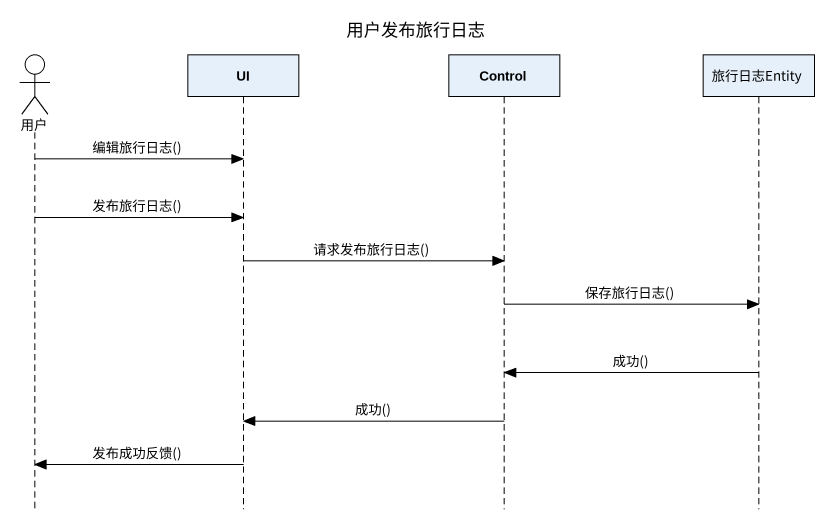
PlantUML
@startuml
title 用户发布旅行日志
hide footbox
actor 用户
participant UI
participant "Control" as Control_
participant 旅行日志Entity

用户 -> UI : 编辑旅行日志()
用户 -> UI : 发布旅行日志()
UI -> Control_ : 请求发布旅行日志()
Control_ -> 旅行日志Entity : 保存旅行日志()
旅行日志Entity -> Control_ : 成功()
Control_ -> UI : 成功()
UI -> 用户 : 发布成功反馈()
@enduml
